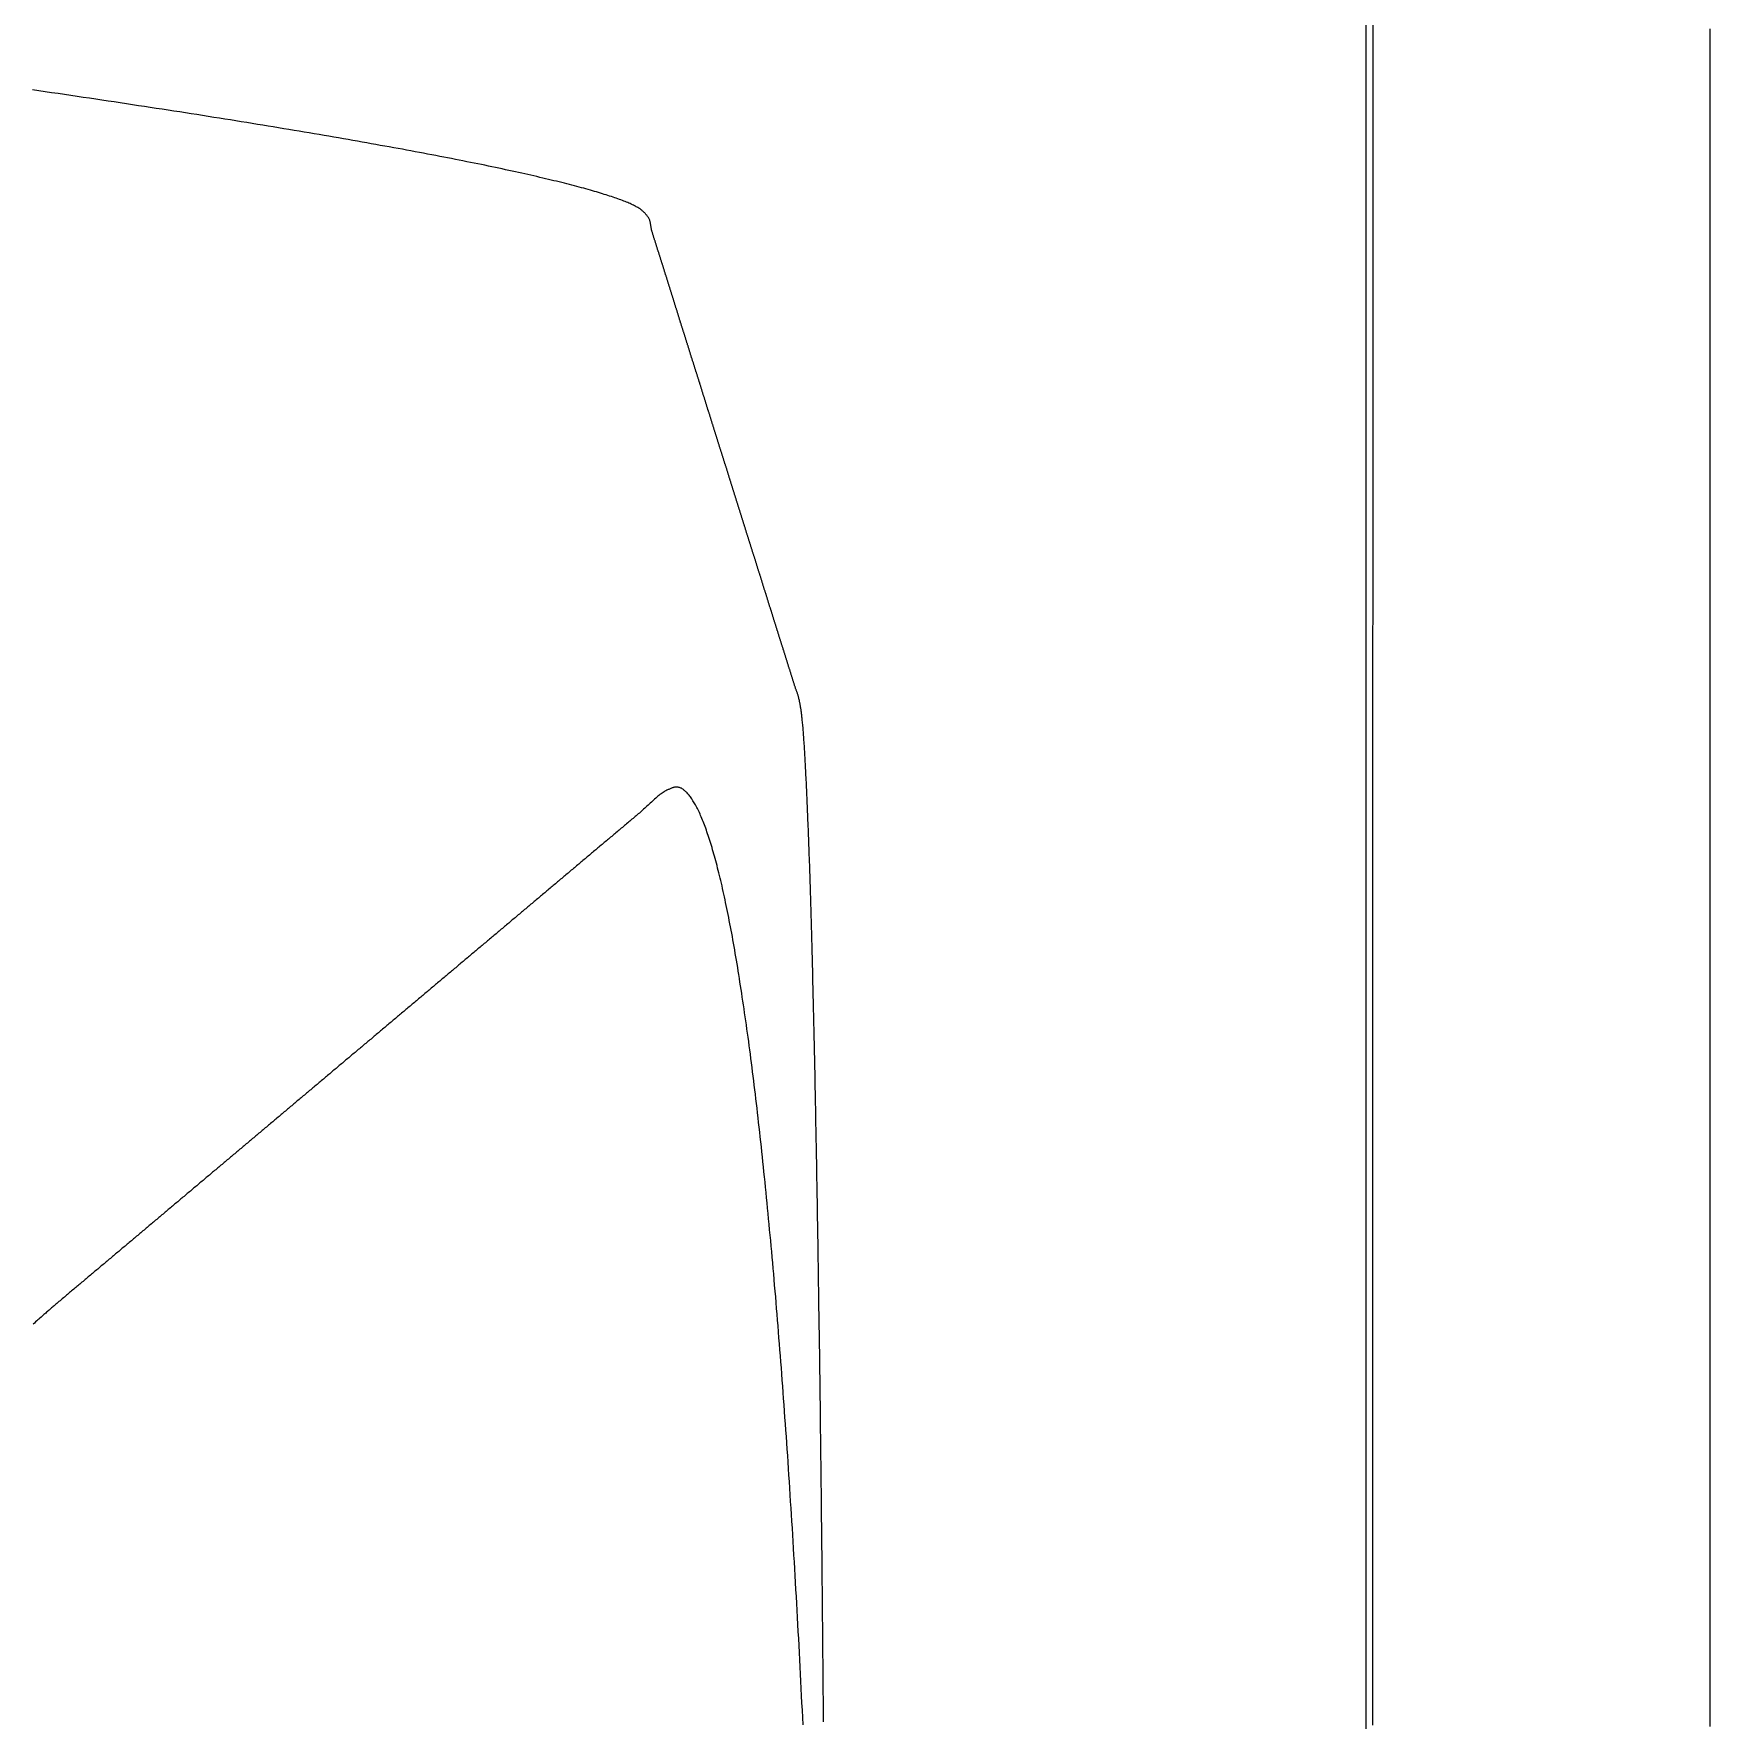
# Model space of a CAD drawing. Header units: millimetres. Extents: x -253 to 256, y -315 to 312.
# Drawn here: x 82.81 to 107.65, y -156.65 to -131.65 of the extents above; entities that cross this region are included whole.
import ezdxf

# ---------------------------------------------------------------- set-up
doc = ezdxf.new("R2010")
doc.units = ezdxf.units.MM
doc.layers.add('SKETCH', color=5, linetype='Continuous')

msp = doc.modelspace()

# ---------------------------------------------------------------- linework, layer by layer
at = {"layer": 'SKETCH', "flags": 128}
for points in [[(102.546, -131.398), (102.546, -131.655), (102.546, -131.912), (102.546, -132.168), (102.546, -132.425), (102.546, -132.682), (102.546, -132.939), (102.546, -133.195), (102.546, -133.452), (102.546, -133.709), (102.546, -133.966), (102.546, -134.222), (102.546, -134.479), (102.546, -134.736), (102.546, -134.993), (102.546, -135.249), (102.546, -135.506), (102.546, -135.763), (102.546, -136.02), (102.546, -136.276), (102.546, -136.533), (102.546, -136.79), (102.546, -137.047), (102.546, -137.303), (102.546, -137.56), (102.546, -137.817), (102.546, -138.074), (102.546, -138.33), (102.546, -138.587), (102.546, -138.844), (102.546, -139.101), (102.546, -139.357), (102.546, -139.614), (102.546, -139.871), (102.546, -140.128), (102.546, -140.384), (102.546, -140.641), (102.546, -140.898), (102.546, -141.155), (102.546, -141.411), (102.546, -141.668), (102.546, -141.925), (102.546, -142.181), (102.546, -142.438), (102.546, -142.695), (102.546, -142.952), (102.546, -143.208), (102.546, -143.465), (102.546, -143.722), (102.546, -143.979), (102.546, -144.235), (102.546, -144.492), (102.546, -144.749), (102.546, -145.006), (102.546, -145.262), (102.546, -145.519), (102.546, -145.776), (102.546, -146.033), (102.546, -146.29), (102.546, -146.546), (102.546, -146.803), (102.546, -147.06), (102.546, -147.317), (102.546, -147.573), (102.546, -147.83), (102.546, -148.087), (102.546, -148.344), (102.546, -148.601), (102.546, -148.857), (102.546, -149.114), (102.546, -149.371), (102.546, -149.628), (102.546, -149.885), (102.546, -150.141), (102.546, -150.398), (102.546, -150.655), (102.546, -150.912), (102.546, -151.168), (102.546, -151.425), (102.546, -151.682), (102.546, -151.939), (102.546, -152.196), (102.546, -152.452), (102.546, -152.709), (102.546, -152.966), (102.546, -153.222), (102.546, -153.479), (102.546, -153.736), (102.546, -153.993), (102.546, -154.249), (102.546, -154.506), (102.546, -154.763), (102.546, -155.02), (102.546, -155.276), (102.546, -155.533), (102.546, -155.79), (102.546, -156.047), (102.546, -156.303), (102.546, -156.56), (102.546, -156.817)], [(102.65, -131.441), (102.65, -131.694), (102.65, -131.947), (102.65, -132.199), (102.65, -132.452), (102.65, -132.705), (102.65, -132.958), (102.649, -133.211), (102.649, -133.463), (102.649, -133.716), (102.649, -133.969), (102.649, -134.222), (102.649, -134.475), (102.649, -134.727), (102.649, -134.98), (102.649, -135.233), (102.649, -135.486), (102.649, -135.739), (102.649, -135.991), (102.649, -136.244), (102.649, -136.497), (102.649, -136.75), (102.649, -137.003), (102.649, -137.255), (102.649, -137.508), (102.649, -137.761), (102.649, -138.014), (102.649, -138.267), (102.649, -138.519), (102.649, -138.772), (102.649, -139.025), (102.649, -139.278), (102.649, -139.53), (102.649, -139.783), (102.649, -140.036), (102.649, -140.289), (102.648, -140.542), (102.648, -140.794), (102.648, -141.047), (102.648, -141.3), (102.648, -141.553), (102.648, -141.806), (102.648, -142.058), (102.648, -142.311), (102.648, -142.564), (102.648, -142.817), (102.648, -143.069), (102.648, -143.322), (102.648, -143.575), (102.648, -143.828), (102.648, -144.081), (102.648, -144.333), (102.648, -144.586), (102.648, -144.839), (102.648, -145.092), (102.648, -145.345), (102.648, -145.597), (102.648, -145.85), (102.648, -146.103), (102.648, -146.356), (102.648, -146.608), (102.648, -146.861), (102.648, -147.114), (102.648, -147.367), (102.647, -147.62), (102.647, -147.872), (102.647, -148.125), (102.647, -148.378), (102.647, -148.631), (102.647, -148.884), (102.647, -149.136), (102.647, -149.389), (102.647, -149.642), (102.647, -149.895), (102.647, -150.147), (102.647, -150.4), (102.647, -150.653), (102.647, -150.906), (102.647, -151.159), (102.647, -151.411), (102.647, -151.664), (102.647, -151.917), (102.647, -152.17), (102.647, -152.422), (102.647, -152.675), (102.647, -152.928), (102.647, -153.181), (102.647, -153.434), (102.647, -153.686), (102.647, -153.939), (102.647, -154.192), (102.647, -154.445), (102.647, -154.697), (102.646, -154.95), (102.646, -155.203), (102.646, -155.456), (102.646, -155.709), (102.646, -155.961), (102.646, -156.214), (102.646, -156.467), (102.646, -156.72)], [(107.651, -156.736), (107.651, -156.517), (107.651, -156.299), (107.651, -156.08), (107.651, -155.861), (107.651, -155.642), (107.651, -155.423), (107.651, -155.205), (107.651, -154.986), (107.651, -154.767), (107.651, -154.548), (107.651, -154.33), (107.651, -154.111), (107.651, -153.892), (107.651, -153.673), (107.651, -153.454), (107.651, -153.236), (107.651, -153.017), (107.651, -152.798), (107.651, -152.579), (107.651, -152.361), (107.651, -152.142), (107.651, -151.923), (107.651, -151.704), (107.651, -151.486), (107.651, -151.267), (107.651, -151.048), (107.651, -150.83), (107.651, -150.611), (107.651, -150.392), (107.651, -150.173), (107.651, -149.955), (107.651, -149.736), (107.651, -149.517), (107.651, -149.298), (107.651, -149.08), (107.651, -148.861), (107.651, -148.642), (107.651, -148.423), (107.651, -148.205), (107.651, -147.986), (107.651, -147.767), (107.651, -147.548), (107.651, -147.33), (107.651, -147.111), (107.651, -146.892), (107.651, -146.673), (107.651, -146.454), (107.651, -146.236), (107.651, -146.017), (107.651, -145.798), (107.651, -145.579), (107.651, -145.36), (107.651, -145.142), (107.651, -144.923), (107.651, -144.704), (107.651, -144.485), (107.651, -144.267), (107.651, -144.048), (107.651, -143.829), (107.651, -143.61), (107.651, -143.391), (107.651, -143.173), (107.651, -142.954), (107.651, -142.735), (107.651, -142.516), (107.651, -142.298), (107.651, -142.079), (107.651, -141.86), (107.651, -141.641), (107.651, -141.423), (107.651, -141.204), (107.651, -140.985), (107.651, -140.766), (107.651, -140.548), (107.651, -140.329), (107.651, -140.11), (107.651, -139.891), (107.651, -139.673), (107.651, -139.454), (107.651, -139.235), (107.651, -139.017), (107.651, -138.798), (107.651, -138.579), (107.651, -138.36), (107.651, -138.142), (107.651, -137.923), (107.651, -137.704), (107.651, -137.485), (107.651, -137.267), (107.651, -137.048), (107.651, -136.829), (107.651, -136.61), (107.651, -136.392), (107.651, -136.173), (107.651, -135.954), (107.651, -135.735), (107.651, -135.517), (107.651, -135.298), (107.651, -135.079), (107.651, -134.861), (107.651, -134.642), (107.651, -134.423), (107.651, -134.204), (107.651, -133.986), (107.651, -133.767), (107.651, -133.548), (107.651, -133.329), (107.651, -133.111), (107.651, -132.892), (107.651, -132.673), (107.651, -132.454), (107.651, -132.236), (107.651, -132.017), (107.651, -131.798), (107.651, -131.579)], [(94.513, -156.668), (94.512, -156.557), (94.511, -156.446), (94.51, -156.335), (94.509, -156.224), (94.508, -156.114), (94.507, -156.004), (94.506, -155.894), (94.505, -155.785), (94.504, -155.676), (94.503, -155.567), (94.502, -155.458), (94.501, -155.35), (94.5, -155.242), (94.499, -155.134), (94.498, -155.027), (94.497, -154.92), (94.496, -154.813), (94.495, -154.707), (94.494, -154.601), (94.493, -154.496), (94.492, -154.39), (94.491, -154.285), (94.49, -154.18), (94.489, -154.076), (94.488, -153.972), (94.486, -153.868), (94.485, -153.764), (94.484, -153.661), (94.483, -153.558), (94.482, -153.456), (94.481, -153.353), (94.48, -153.251), (94.479, -153.15), (94.478, -153.048), (94.476, -152.947), (94.475, -152.847), (94.474, -152.746), (94.473, -152.647), (94.472, -152.547), (94.471, -152.448), (94.469, -152.349), (94.468, -152.251), (94.467, -152.153), (94.466, -152.055), (94.465, -151.958), (94.463, -151.861), (94.462, -151.764), (94.461, -151.668), (94.46, -151.572), (94.458, -151.476), (94.457, -151.381), (94.456, -151.286), (94.455, -151.192), (94.453, -151.098), (94.452, -151.004), (94.451, -150.91), (94.449, -150.817), (94.448, -150.724), (94.447, -150.632), (94.445, -150.54), (94.444, -150.449), (94.443, -150.358), (94.441, -150.267), (94.44, -150.177), (94.439, -150.087), (94.437, -149.997), (94.436, -149.908), (94.435, -149.819), (94.433, -149.731), (94.432, -149.643), (94.431, -149.556), (94.429, -149.469), (94.428, -149.382), (94.426, -149.295), (94.425, -149.209), (94.424, -149.124), (94.422, -149.039), (94.421, -148.954), (94.419, -148.869), (94.418, -148.785), (94.416, -148.702), (94.415, -148.619), (94.414, -148.536), (94.412, -148.454), (94.411, -148.372), (94.409, -148.29), (94.408, -148.209), (94.406, -148.129), (94.405, -148.049), (94.403, -147.969), (94.402, -147.89), (94.4, -147.811), (94.399, -147.733), (94.397, -147.655), (94.396, -147.577), (94.395, -147.5), (94.393, -147.424), (94.392, -147.348), (94.39, -147.272), (94.389, -147.197), (94.387, -147.122), (94.386, -147.047), (94.384, -146.973), (94.383, -146.9), (94.381, -146.827), (94.38, -146.754), (94.378, -146.682), (94.377, -146.61), (94.375, -146.539), (94.374, -146.468), (94.372, -146.398), (94.37, -146.328), (94.369, -146.258), (94.367, -146.189), (94.366, -146.121), (94.364, -146.053), (94.363, -145.985), (94.361, -145.918), (94.36, -145.852), (94.358, -145.786), (94.356, -145.72), (94.355, -145.655), (94.353, -145.59), (94.352, -145.526), (94.35, -145.462), (94.348, -145.398), (94.347, -145.335), (94.345, -145.273), (94.344, -145.211), (94.342, -145.149), (94.34, -145.088), (94.339, -145.028), (94.337, -144.968), (94.335, -144.908), (94.334, -144.849), (94.332, -144.791), (94.33, -144.733), (94.329, -144.675), (94.327, -144.618), (94.325, -144.562), (94.324, -144.506), (94.322, -144.45), (94.32, -144.395), (94.319, -144.34), (94.317, -144.286), (94.315, -144.232), (94.313, -144.179), (94.312, -144.127), (94.31, -144.074), (94.308, -144.023), (94.307, -143.971), (94.305, -143.921), (94.303, -143.87), (94.301, -143.821), (94.3, -143.771), (94.298, -143.723), (94.296, -143.675), (94.294, -143.627), (94.293, -143.58), (94.291, -143.533), (94.289, -143.487), (94.287, -143.442), (94.286, -143.397), (94.284, -143.352), (94.282, -143.308), (94.28, -143.265), (94.279, -143.222), (94.277, -143.179), (94.275, -143.137), (94.273, -143.096), (94.272, -143.055), (94.27, -143.015), (94.268, -142.975), (94.266, -142.935), (94.265, -142.897), (94.263, -142.858), (94.261, -142.82), (94.259, -142.783), (94.258, -142.746), (94.256, -142.71), (94.254, -142.675), (94.252, -142.639), (94.251, -142.605), (94.249, -142.571), (94.247, -142.537), (94.245, -142.504), (94.244, -142.472), (94.242, -142.44), (94.24, -142.408), (94.238, -142.377), (94.236, -142.347), (94.235, -142.317), (94.233, -142.287), (94.231, -142.259), (94.229, -142.23), (94.228, -142.202), (94.226, -142.175), (94.224, -142.148), (94.222, -142.122), (94.22, -142.096), (94.218, -142.071), (94.217, -142.047), (94.215, -142.023), (94.213, -141.999), (94.211, -141.976), (94.209, -141.954), (94.208, -141.932), (94.206, -141.91), (94.204, -141.889), (94.202, -141.869), (94.2, -141.849), (94.198, -141.83), (94.197, -141.812), (94.195, -141.794), (94.193, -141.777), (94.191, -141.761), (94.189, -141.746), (94.188, -141.731), (94.186, -141.717), (94.184, -141.704), (94.182, -141.691), (94.181, -141.679), (94.179, -141.667), (94.177, -141.655), (94.175, -141.644), (94.173, -141.633), (94.171, -141.623), (94.17, -141.612), (94.168, -141.602), (94.166, -141.592), (94.164, -141.582), (94.162, -141.572), (94.16, -141.562), (94.158, -141.552), (94.156, -141.542), (94.154, -141.532), (94.151, -141.519), (94.148, -141.507), (94.146, -141.495), (94.143, -141.484), (94.14, -141.473), (94.137, -141.462), (94.134, -141.452), (94.131, -141.442), (94.128, -141.433), (94.125, -141.423), (94.122, -141.414), (94.118, -141.405), (94.115, -141.397), (94.112, -141.388), (94.109, -141.379), (94.106, -141.371), (94.103, -141.362), (94.099, -141.354), (94.096, -141.345), (94.093, -141.336), (94.09, -141.327), (94.087, -141.318), (94.084, -141.309), (94.081, -141.299), (94.078, -141.29), (94.075, -141.28), (94.072, -141.27), (94.069, -141.26), (94.065, -141.251), (94.062, -141.241), (94.059, -141.231), (94.056, -141.222), (94.053, -141.212), (94.05, -141.202), (94.047, -141.192), (94.044, -141.183), (94.041, -141.173), (94.038, -141.163), (94.035, -141.153), (94.032, -141.144), (94.029, -141.134), (94.026, -141.124), (94.023, -141.114), (94.02, -141.105), (94.017, -141.095), (94.014, -141.085), (94.011, -141.075), (94.008, -141.066), (94.005, -141.056), (94.002, -141.046), (93.998, -141.036), (93.995, -141.027), (93.992, -141.017), (93.989, -141.007), (93.986, -140.997), (93.983, -140.988), (93.98, -140.978), (93.977, -140.968), (93.974, -140.958), (93.971, -140.949), (93.968, -140.939), (93.965, -140.929), (93.962, -140.92), (93.959, -140.91), (93.956, -140.9), (93.953, -140.89), (93.95, -140.881), (93.947, -140.871), (93.944, -140.861), (93.941, -140.851), (93.938, -140.842), (93.935, -140.832), (93.931, -140.822), (93.928, -140.813), (93.925, -140.803), (93.922, -140.793), (93.919, -140.784), (93.916, -140.774), (93.913, -140.764), (93.91, -140.754), (93.907, -140.745), (93.904, -140.735), (93.901, -140.725), (93.897, -140.716), (93.894, -140.706), (93.891, -140.696), (93.888, -140.687), (93.885, -140.677), (93.882, -140.667), (93.879, -140.658), (93.876, -140.648), (93.873, -140.638), (93.87, -140.629), (93.867, -140.619), (93.864, -140.609), (93.86, -140.6), (93.857, -140.59), (93.854, -140.58), (93.851, -140.57), (93.848, -140.561), (93.845, -140.551), (93.842, -140.541), (93.839, -140.532), (93.836, -140.522), (93.833, -140.512), (93.83, -140.502), (93.827, -140.493), (93.824, -140.483), (93.821, -140.473), (93.818, -140.463), (93.815, -140.454), (93.812, -140.444), (93.809, -140.434), (93.806, -140.425), (93.803, -140.415), (93.8, -140.405), (93.797, -140.395), (93.794, -140.386), (93.791, -140.376), (93.787, -140.366), (93.784, -140.356), (93.781, -140.347), (93.778, -140.337), (93.775, -140.327), (93.772, -140.318), (93.769, -140.308), (93.766, -140.298), (93.763, -140.288), (93.76, -140.279), (93.757, -140.269), (93.754, -140.259), (93.751, -140.249), (93.748, -140.24), (93.745, -140.23), (93.742, -140.22), (93.739, -140.211), (93.736, -140.201), (93.733, -140.191), (93.73, -140.181), (93.727, -140.172), (93.724, -140.162), (93.721, -140.152), (93.718, -140.143), (93.714, -140.133), (93.711, -140.123), (93.708, -140.114), (93.705, -140.104), (93.702, -140.094), (93.699, -140.084), (93.696, -140.075), (93.693, -140.065), (93.69, -140.055), (93.687, -140.046), (93.684, -140.036), (93.681, -140.026), (93.678, -140.017), (93.675, -140.007), (93.672, -139.997), (93.669, -139.988), (93.666, -139.978), (93.663, -139.968), (93.66, -139.959), (93.657, -139.949), (93.654, -139.939), (93.651, -139.93), (93.648, -139.92), (93.645, -139.91), (93.642, -139.901), (93.639, -139.891), (93.635, -139.881), (93.632, -139.872), (93.629, -139.862), (93.626, -139.852), (93.623, -139.843), (93.62, -139.833), (93.617, -139.823), (93.614, -139.813), (93.611, -139.804), (93.608, -139.794), (93.605, -139.784), (93.602, -139.775), (93.599, -139.765), (93.596, -139.755), (93.593, -139.745), (93.59, -139.736), (93.587, -139.726), (93.584, -139.716), (93.581, -139.707), (93.578, -139.697), (93.575, -139.687), (93.572, -139.677), (93.569, -139.668), (93.566, -139.658), (93.563, -139.648), (93.56, -139.639), (93.557, -139.629), (93.554, -139.619), (93.55, -139.609), (93.547, -139.6), (93.544, -139.59), (93.541, -139.58), (93.538, -139.571), (93.535, -139.561), (93.532, -139.551), (93.529, -139.541), (93.526, -139.532), (93.523, -139.522), (93.52, -139.512), (93.517, -139.503), (93.514, -139.493), (93.511, -139.483), (93.508, -139.474), (93.505, -139.464), (93.502, -139.454), (93.499, -139.445), (93.496, -139.435), (93.493, -139.425), (93.49, -139.415), (93.487, -139.406), (93.484, -139.396), (93.48, -139.386), (93.477, -139.377), (93.474, -139.367), (93.471, -139.358), (93.468, -139.348), (93.465, -139.338), (93.462, -139.329), (93.459, -139.319), (93.456, -139.309), (93.453, -139.3), (93.45, -139.29), (93.447, -139.28), (93.443, -139.271), (93.44, -139.261), (93.437, -139.251), (93.434, -139.242), (93.431, -139.232), (93.428, -139.222), (93.425, -139.213), (93.422, -139.203), (93.419, -139.193), (93.416, -139.184), (93.413, -139.174), (93.41, -139.164), (93.407, -139.155), (93.404, -139.145), (93.401, -139.135), (93.398, -139.126), (93.395, -139.116), (93.392, -139.106), (93.389, -139.096), (93.386, -139.087), (93.382, -139.077), (93.379, -139.067), (93.376, -139.058), (93.373, -139.048), (93.37, -139.038), (93.367, -139.029), (93.364, -139.019), (93.361, -139.009), (93.358, -138.999), (93.355, -138.99), (93.352, -138.98), (93.349, -138.97), (93.346, -138.961), (93.343, -138.951), (93.34, -138.941), (93.337, -138.932), (93.334, -138.922), (93.331, -138.912), (93.328, -138.903), (93.325, -138.893), (93.322, -138.883), (93.319, -138.873), (93.316, -138.864), (93.313, -138.854), (93.31, -138.844), (93.307, -138.835), (93.304, -138.825), (93.301, -138.815), (93.298, -138.806), (93.295, -138.796), (93.292, -138.786), (93.289, -138.777), (93.286, -138.767), (93.283, -138.757), (93.279, -138.747), (93.276, -138.738), (93.273, -138.728), (93.27, -138.719), (93.267, -138.709), (93.264, -138.699), (93.261, -138.69), (93.258, -138.68), (93.255, -138.67), (93.252, -138.661), (93.249, -138.651), (93.246, -138.641), (93.243, -138.632), (93.24, -138.622), (93.237, -138.612), (93.234, -138.603), (93.231, -138.593), (93.228, -138.584), (93.225, -138.574), (93.222, -138.564), (93.219, -138.555), (93.216, -138.545), (93.213, -138.535), (93.21, -138.526), (93.207, -138.516), (93.204, -138.506), (93.201, -138.497), (93.198, -138.487), (93.195, -138.477), (93.192, -138.468), (93.189, -138.458), (93.186, -138.448), (93.183, -138.439), (93.18, -138.429), (93.176, -138.419), (93.173, -138.41), (93.17, -138.4), (93.167, -138.39), (93.164, -138.381), (93.161, -138.371), (93.158, -138.361), (93.155, -138.352), (93.152, -138.342), (93.149, -138.332), (93.146, -138.322), (93.143, -138.313), (93.14, -138.303), (93.137, -138.293), (93.134, -138.284), (93.131, -138.274), (93.128, -138.264), (93.125, -138.255), (93.122, -138.245), (93.119, -138.235), (93.116, -138.226), (93.113, -138.216), (93.11, -138.206), (93.107, -138.197), (93.104, -138.187), (93.101, -138.177), (93.098, -138.168), (93.095, -138.158), (93.092, -138.148), (93.089, -138.139), (93.086, -138.129), (93.083, -138.119), (93.08, -138.11), (93.077, -138.1), (93.074, -138.09), (93.071, -138.081), (93.068, -138.071), (93.065, -138.061), (93.061, -138.052), (93.058, -138.042), (93.055, -138.032), (93.052, -138.023), (93.049, -138.013), (93.046, -138.003), (93.043, -137.994), (93.04, -137.984), (93.037, -137.974), (93.034, -137.965), (93.031, -137.955), (93.028, -137.946), (93.025, -137.936), (93.022, -137.926), (93.019, -137.917), (93.015, -137.907), (93.012, -137.897), (93.009, -137.888), (93.006, -137.878), (93.003, -137.869), (93, -137.859), (92.997, -137.849), (92.994, -137.84), (92.991, -137.83), (92.988, -137.82), (92.985, -137.811), (92.982, -137.801), (92.979, -137.791), (92.976, -137.782), (92.973, -137.772), (92.97, -137.763), (92.967, -137.753), (92.964, -137.743), (92.961, -137.734), (92.958, -137.724), (92.955, -137.714), (92.951, -137.704), (92.948, -137.695), (92.945, -137.685), (92.942, -137.675), (92.939, -137.666), (92.936, -137.656), (92.933, -137.646), (92.93, -137.637), (92.927, -137.627), (92.924, -137.617), (92.921, -137.608), (92.918, -137.598), (92.915, -137.588), (92.912, -137.579), (92.909, -137.569), (92.906, -137.56), (92.903, -137.55), (92.9, -137.54), (92.897, -137.531), (92.894, -137.521), (92.891, -137.511), (92.888, -137.502), (92.885, -137.492), (92.882, -137.483), (92.879, -137.473), (92.876, -137.463), (92.873, -137.454), (92.87, -137.444), (92.867, -137.435), (92.864, -137.425), (92.861, -137.415), (92.858, -137.406), (92.855, -137.396), (92.852, -137.387), (92.849, -137.377), (92.846, -137.367), (92.843, -137.358), (92.84, -137.348), (92.837, -137.338), (92.834, -137.329), (92.831, -137.319), (92.828, -137.309), (92.825, -137.3), (92.822, -137.29), (92.819, -137.28), (92.816, -137.271), (92.813, -137.261), (92.81, -137.251), (92.806, -137.242), (92.803, -137.232), (92.8, -137.223), (92.797, -137.213), (92.794, -137.203), (92.791, -137.194), (92.788, -137.184), (92.785, -137.174), (92.782, -137.165), (92.779, -137.155), (92.776, -137.145), (92.773, -137.136), (92.77, -137.126), (92.767, -137.116), (92.764, -137.107), (92.761, -137.097), (92.758, -137.087), (92.755, -137.078), (92.752, -137.068), (92.749, -137.058), (92.746, -137.049), (92.743, -137.039), (92.74, -137.029), (92.737, -137.02), (92.734, -137.01), (92.731, -137), (92.728, -136.991), (92.725, -136.981), (92.722, -136.971), (92.719, -136.962), (92.716, -136.952), (92.713, -136.942), (92.71, -136.933), (92.707, -136.923), (92.704, -136.914), (92.701, -136.904), (92.698, -136.894), (92.695, -136.885), (92.692, -136.875), (92.689, -136.865), (92.686, -136.856), (92.683, -136.846), (92.68, -136.837), (92.677, -136.827), (92.674, -136.817), (92.671, -136.808), (92.668, -136.798), (92.665, -136.789), (92.662, -136.779), (92.659, -136.769), (92.656, -136.76), (92.653, -136.75), (92.65, -136.741), (92.647, -136.731), (92.644, -136.721), (92.641, -136.712), (92.638, -136.702), (92.634, -136.693), (92.631, -136.683), (92.628, -136.673), (92.625, -136.664), (92.622, -136.654), (92.619, -136.645), (92.616, -136.635), (92.613, -136.625), (92.61, -136.616), (92.607, -136.606), (92.604, -136.596), (92.601, -136.587), (92.598, -136.577), (92.595, -136.567), (92.592, -136.558), (92.589, -136.548), (92.586, -136.539), (92.583, -136.529), (92.58, -136.519), (92.576, -136.51), (92.573, -136.5), (92.57, -136.49), (92.567, -136.481), (92.564, -136.471), (92.561, -136.461), (92.558, -136.452), (92.555, -136.442), (92.552, -136.432), (92.549, -136.423), (92.546, -136.413), (92.543, -136.404), (92.54, -136.394), (92.537, -136.384), (92.534, -136.375), (92.531, -136.365), (92.528, -136.355), (92.525, -136.346), (92.522, -136.336), (92.519, -136.326), (92.516, -136.317), (92.513, -136.307), (92.51, -136.297), (92.507, -136.288), (92.504, -136.278), (92.501, -136.269), (92.498, -136.259), (92.495, -136.249), (92.492, -136.24), (92.489, -136.23), (92.486, -136.22), (92.483, -136.211), (92.48, -136.201), (92.477, -136.192), (92.474, -136.182), (92.471, -136.172), (92.468, -136.163), (92.465, -136.153), (92.462, -136.144), (92.459, -136.134), (92.456, -136.124), (92.453, -136.115), (92.45, -136.105), (92.447, -136.096), (92.443, -136.086), (92.44, -136.076), (92.437, -136.067), (92.434, -136.057), (92.431, -136.048), (92.428, -136.038), (92.425, -136.029), (92.422, -136.019), (92.419, -136.009), (92.416, -136), (92.413, -135.99), (92.41, -135.981), (92.407, -135.971), (92.404, -135.961), (92.401, -135.952), (92.398, -135.942), (92.395, -135.933), (92.392, -135.923), (92.389, -135.913), (92.386, -135.904), (92.383, -135.894), (92.38, -135.884), (92.377, -135.875), (92.374, -135.865), (92.371, -135.856), (92.368, -135.846), (92.365, -135.836), (92.362, -135.827), (92.359, -135.817), (92.356, -135.807), (92.353, -135.798), (92.35, -135.788), (92.347, -135.778), (92.344, -135.769), (92.341, -135.759), (92.338, -135.75), (92.335, -135.74), (92.332, -135.73), (92.329, -135.721), (92.326, -135.711), (92.323, -135.701), (92.32, -135.692), (92.317, -135.682), (92.314, -135.673), (92.311, -135.663), (92.308, -135.653), (92.305, -135.644), (92.302, -135.634), (92.299, -135.624), (92.296, -135.615), (92.293, -135.605), (92.29, -135.596), (92.287, -135.586), (92.284, -135.576), (92.281, -135.567), (92.278, -135.557), (92.275, -135.547), (92.272, -135.538), (92.269, -135.528), (92.266, -135.519), (92.263, -135.509), (92.26, -135.499), (92.257, -135.49), (92.254, -135.48), (92.251, -135.471), (92.248, -135.461), (92.245, -135.452), (92.242, -135.442), (92.239, -135.432), (92.236, -135.423), (92.233, -135.413), (92.23, -135.404), (92.227, -135.394), (92.224, -135.385), (92.221, -135.375), (92.218, -135.365), (92.215, -135.356), (92.212, -135.346), (92.209, -135.337), (92.206, -135.327), (92.203, -135.318), (92.2, -135.308), (92.197, -135.298), (92.194, -135.289), (92.191, -135.279), (92.188, -135.27), (92.185, -135.26), (92.182, -135.25), (92.179, -135.241), (92.176, -135.231), (92.173, -135.222), (92.17, -135.212), (92.167, -135.202), (92.164, -135.193), (92.161, -135.183), (92.158, -135.174), (92.155, -135.164), (92.152, -135.154), (92.149, -135.145), (92.146, -135.135), (92.143, -135.126), (92.14, -135.116), (92.137, -135.106), (92.134, -135.097), (92.131, -135.087), (92.128, -135.077), (92.125, -135.068), (92.122, -135.058), (92.118, -135.049), (92.115, -135.039), (92.112, -135.029), (92.109, -135.02), (92.106, -135.01), (92.103, -135.001), (92.1, -134.991), (92.097, -134.981), (92.094, -134.972), (92.091, -134.962), (92.088, -134.952), (92.085, -134.943), (92.082, -134.933), (92.079, -134.924), (92.076, -134.914), (92.073, -134.904), (92.07, -134.895), (92.067, -134.885), (92.064, -134.876), (92.061, -134.866), (92.058, -134.856), (92.054, -134.847), (92.051, -134.837), (92.048, -134.828), (92.045, -134.818), (92.042, -134.808), (92.039, -134.799), (92.036, -134.789), (92.033, -134.78), (92.03, -134.77), (92.027, -134.761), (92.024, -134.751), (92.021, -134.741), (92.018, -134.732), (92.015, -134.722), (92.012, -134.713), (92.009, -134.703), (92.006, -134.694), (92.003, -134.684), (92, -134.675), (91.997, -134.665), (91.994, -134.655), (91.991, -134.646), (91.988, -134.636), (91.985, -134.627), (91.982, -134.617), (91.979, -134.608), (91.976, -134.598), (91.973, -134.589), (91.97, -134.579), (91.967, -134.569), (91.965, -134.56), (91.963, -134.55), (91.961, -134.54), (91.959, -134.531), (91.957, -134.521), (91.956, -134.511), (91.955, -134.501), (91.953, -134.491), (91.952, -134.482), (91.95, -134.472), (91.948, -134.462), (91.946, -134.452), (91.944, -134.443), (91.942, -134.433), (91.939, -134.423), (91.936, -134.414), (91.932, -134.404), (91.928, -134.395), (91.923, -134.385), (91.918, -134.376), (91.912, -134.367), (91.905, -134.358), (91.898, -134.349), (91.892, -134.341), (91.886, -134.334), (91.88, -134.328), (91.874, -134.321), (91.868, -134.314), (91.862, -134.307), (91.855, -134.301), (91.849, -134.294), (91.842, -134.287), (91.835, -134.281), (91.827, -134.274), (91.82, -134.268), (91.811, -134.261), (91.803, -134.254), (91.793, -134.248), (91.784, -134.241), (91.773, -134.234), (91.762, -134.228), (91.75, -134.221), (91.738, -134.214), (91.725, -134.207), (91.711, -134.199), (91.696, -134.192), (91.68, -134.185), (91.664, -134.177), (91.646, -134.169), (91.629, -134.162), (91.61, -134.154), (91.591, -134.146), (91.572, -134.138), (91.552, -134.13), (91.531, -134.122), (91.509, -134.114), (91.487, -134.106), (91.465, -134.098), (91.442, -134.09), (91.418, -134.081), (91.394, -134.073), (91.369, -134.065), (91.343, -134.056), (91.317, -134.048), (91.291, -134.039), (91.263, -134.031), (91.236, -134.022), (91.207, -134.013), (91.178, -134.005), (91.149, -133.996), (91.119, -133.987), (91.088, -133.978), (91.057, -133.969), (91.025, -133.96), (90.992, -133.951), (90.959, -133.942), (90.926, -133.933), (90.891, -133.924), (90.856, -133.914), (90.821, -133.905), (90.785, -133.896), (90.749, -133.886), (90.711, -133.877), (90.674, -133.867), (90.635, -133.858), (90.597, -133.848), (90.557, -133.838), (90.517, -133.829), (90.477, -133.819), (90.436, -133.809), (90.394, -133.799), (90.352, -133.789), (90.309, -133.779), (90.266, -133.769), (90.222, -133.759), (90.177, -133.749), (90.132, -133.739), (90.087, -133.728), (90.041, -133.718), (89.994, -133.708), (89.946, -133.697), (89.899, -133.687), (89.85, -133.676), (89.801, -133.666), (89.751, -133.655), (89.701, -133.645), (89.651, -133.634), (89.599, -133.623), (89.548, -133.612), (89.495, -133.601), (89.442, -133.591), (89.389, -133.58), (89.335, -133.569), (89.28, -133.558), (89.225, -133.547), (89.17, -133.536), (89.114, -133.524), (89.057, -133.513), (89, -133.502), (88.942, -133.491), (88.884, -133.479), (88.825, -133.468), (88.766, -133.457), (88.706, -133.445), (88.646, -133.434), (88.585, -133.422), (88.523, -133.411), (88.461, -133.399), (88.398, -133.388), (88.335, -133.376), (88.272, -133.364), (88.207, -133.352), (88.143, -133.341), (88.077, -133.329), (88.012, -133.317), (87.945, -133.305), (87.879, -133.293), (87.811, -133.281), (87.744, -133.269), (87.675, -133.257), (87.607, -133.245), (87.537, -133.232), (87.468, -133.22), (87.397, -133.208), (87.327, -133.196), (87.255, -133.183), (87.183, -133.171), (87.111, -133.159), (87.038, -133.146), (86.965, -133.134), (86.891, -133.121), (86.816, -133.108), (86.741, -133.096), (86.666, -133.083), (86.59, -133.071), (86.513, -133.058), (86.436, -133.045), (86.359, -133.032), (86.281, -133.019), (86.203, -133.007), (86.124, -132.994), (86.045, -132.981), (85.965, -132.968), (85.885, -132.955), (85.804, -132.942), (85.723, -132.929), (85.641, -132.916), (85.56, -132.903), (85.477, -132.89), (85.394, -132.877), (85.31, -132.863), (85.226, -132.85), (85.142, -132.837), (85.057, -132.824), (84.972, -132.81), (84.886, -132.797), (84.799, -132.784), (84.712, -132.77), (84.625, -132.757), (84.537, -132.744), (84.449, -132.73), (84.361, -132.717), (84.272, -132.703), (84.182, -132.69), (84.092, -132.676), (84.002, -132.662), (83.911, -132.649), (83.82, -132.635), (83.728, -132.621), (83.636, -132.608), (83.544, -132.594), (83.451, -132.58), (83.358, -132.566), (83.264, -132.553), (83.17, -132.539), (83.075, -132.525), (82.98, -132.511), (82.885, -132.497), (82.789, -132.483)], [(94.209, -156.713), (94.204, -156.605), (94.199, -156.497), (94.193, -156.389), (94.188, -156.281), (94.183, -156.174), (94.177, -156.067), (94.172, -155.961), (94.166, -155.854), (94.161, -155.749), (94.155, -155.643), (94.15, -155.538), (94.144, -155.433), (94.138, -155.328), (94.133, -155.224), (94.127, -155.12), (94.121, -155.016), (94.116, -154.913), (94.11, -154.809), (94.104, -154.707), (94.098, -154.604), (94.092, -154.502), (94.086, -154.4), (94.08, -154.299), (94.074, -154.198), (94.068, -154.097), (94.062, -153.996), (94.056, -153.896), (94.05, -153.797), (94.044, -153.697), (94.038, -153.598), (94.032, -153.5), (94.025, -153.402), (94.019, -153.304), (94.013, -153.206), (94.006, -153.109), (94, -153.013), (93.994, -152.916), (93.987, -152.82), (93.981, -152.724), (93.974, -152.629), (93.968, -152.534), (93.961, -152.439), (93.955, -152.345), (93.948, -152.251), (93.941, -152.157), (93.935, -152.064), (93.928, -151.971), (93.921, -151.879), (93.914, -151.787), (93.907, -151.695), (93.901, -151.604), (93.894, -151.513), (93.887, -151.422), (93.88, -151.332), (93.873, -151.243), (93.866, -151.154), (93.859, -151.065), (93.852, -150.977), (93.845, -150.889), (93.838, -150.801), (93.831, -150.714), (93.824, -150.627), (93.817, -150.541), (93.81, -150.455), (93.803, -150.369), (93.795, -150.284), (93.788, -150.199), (93.781, -150.115), (93.774, -150.031), (93.766, -149.948), (93.759, -149.864), (93.752, -149.782), (93.744, -149.699), (93.737, -149.618), (93.729, -149.536), (93.722, -149.455), (93.714, -149.375), (93.707, -149.295), (93.699, -149.215), (93.692, -149.136), (93.684, -149.057), (93.677, -148.979), (93.669, -148.901), (93.661, -148.824), (93.654, -148.747), (93.646, -148.67), (93.638, -148.594), (93.63, -148.519), (93.623, -148.443), (93.615, -148.368), (93.607, -148.294), (93.599, -148.22), (93.591, -148.147), (93.583, -148.074), (93.575, -148.001), (93.567, -147.929), (93.559, -147.857), (93.551, -147.786), (93.543, -147.715), (93.535, -147.645), (93.527, -147.575), (93.519, -147.506), (93.511, -147.437), (93.503, -147.369), (93.494, -147.301), (93.486, -147.234), (93.478, -147.167), (93.47, -147.101), (93.461, -147.035), (93.453, -146.969), (93.445, -146.904), (93.436, -146.839), (93.428, -146.775), (93.42, -146.712), (93.411, -146.649), (93.403, -146.586), (93.394, -146.524), (93.386, -146.462), (93.377, -146.401), (93.369, -146.34), (93.36, -146.28), (93.352, -146.22), (93.343, -146.161), (93.335, -146.102), (93.326, -146.044), (93.318, -145.986), (93.309, -145.929), (93.3, -145.872), (93.292, -145.816), (93.283, -145.76), (93.274, -145.705), (93.266, -145.65), (93.257, -145.595), (93.248, -145.542), (93.24, -145.488), (93.231, -145.435), (93.222, -145.383), (93.213, -145.331), (93.205, -145.28), (93.196, -145.229), (93.187, -145.179), (93.178, -145.129), (93.17, -145.08), (93.161, -145.031), (93.152, -144.982), (93.143, -144.935), (93.134, -144.887), (93.125, -144.841), (93.116, -144.794), (93.107, -144.749), (93.098, -144.704), (93.089, -144.659), (93.08, -144.615), (93.071, -144.571), (93.062, -144.528), (93.053, -144.486), (93.044, -144.444), (93.035, -144.402), (93.026, -144.361), (93.017, -144.32), (93.008, -144.28), (92.998, -144.241), (92.989, -144.202), (92.98, -144.164), (92.971, -144.126), (92.962, -144.088), (92.952, -144.051), (92.943, -144.015), (92.934, -143.979), (92.925, -143.944), (92.915, -143.909), (92.906, -143.875), (92.897, -143.841), (92.887, -143.808), (92.878, -143.776), (92.869, -143.744), (92.86, -143.712), (92.85, -143.681), (92.841, -143.651), (92.832, -143.621), (92.822, -143.591), (92.813, -143.563), (92.804, -143.534), (92.794, -143.507), (92.785, -143.479), (92.776, -143.453), (92.766, -143.426), (92.757, -143.401), (92.748, -143.376), (92.738, -143.351), (92.729, -143.327), (92.719, -143.304), (92.71, -143.281), (92.701, -143.258), (92.691, -143.236), (92.682, -143.215), (92.672, -143.194), (92.663, -143.174), (92.653, -143.154), (92.644, -143.135), (92.635, -143.117), (92.625, -143.099), (92.616, -143.081), (92.606, -143.064), (92.597, -143.048), (92.587, -143.032), (92.578, -143.017), (92.568, -143.002), (92.559, -142.988), (92.549, -142.974), (92.54, -142.961), (92.53, -142.948), (92.521, -142.936), (92.511, -142.925), (92.502, -142.914), (92.492, -142.903), (92.483, -142.893), (92.473, -142.884), (92.464, -142.875), (92.454, -142.867), (92.444, -142.86), (92.435, -142.852), (92.425, -142.846), (92.416, -142.84), (92.406, -142.834), (92.397, -142.83), (92.387, -142.826), (92.378, -142.822), (92.369, -142.82), (92.36, -142.818), (92.35, -142.816), (92.341, -142.816), (92.332, -142.816), (92.323, -142.816), (92.314, -142.817), (92.305, -142.818), (92.295, -142.82), (92.286, -142.823), (92.277, -142.825), (92.267, -142.828), (92.258, -142.832), (92.248, -142.836), (92.238, -142.84), (92.229, -142.844), (92.219, -142.849), (92.209, -142.853), (92.198, -142.858), (92.188, -142.863), (92.177, -142.869), (92.163, -142.876), (92.149, -142.884), (92.134, -142.894), (92.12, -142.904), (92.105, -142.915), (92.089, -142.927), (92.074, -142.939), (92.058, -142.952), (92.042, -142.965), (92.026, -142.979), (92.01, -142.994), (91.994, -143.008), (91.978, -143.023), (91.961, -143.039), (91.945, -143.054), (91.929, -143.069), (91.912, -143.085), (91.896, -143.1), (91.88, -143.115), (91.863, -143.13), (91.847, -143.145), (91.831, -143.159), (91.815, -143.173), (91.799, -143.187), (91.783, -143.2), (91.768, -143.213), (91.752, -143.227), (91.736, -143.24), (91.72, -143.253), (91.705, -143.267), (91.689, -143.28), (91.673, -143.293), (91.657, -143.306), (91.641, -143.32), (91.626, -143.333), (91.61, -143.346), (91.594, -143.36), (91.578, -143.373), (91.562, -143.386), (91.547, -143.4), (91.531, -143.413), (91.515, -143.426), (91.499, -143.439), (91.484, -143.453), (91.468, -143.466), (91.452, -143.479), (91.436, -143.493), (91.42, -143.506), (91.405, -143.519), (91.389, -143.532), (91.373, -143.546), (91.358, -143.559), (91.342, -143.572), (91.326, -143.585), (91.31, -143.599), (91.295, -143.612), (91.279, -143.625), (91.263, -143.638), (91.247, -143.652), (91.232, -143.665), (91.216, -143.678), (91.2, -143.691), (91.185, -143.705), (91.169, -143.718), (91.153, -143.731), (91.137, -143.744), (91.122, -143.757), (91.106, -143.771), (91.09, -143.784), (91.074, -143.797), (91.059, -143.81), (91.043, -143.824), (91.027, -143.837), (91.011, -143.85), (90.996, -143.863), (90.98, -143.877), (90.964, -143.89), (90.948, -143.903), (90.933, -143.917), (90.917, -143.93), (90.901, -143.943), (90.885, -143.956), (90.87, -143.97), (90.854, -143.983), (90.838, -143.996), (90.822, -144.01), (90.806, -144.023), (90.791, -144.036), (90.775, -144.049), (90.759, -144.063), (90.743, -144.076), (90.728, -144.089), (90.712, -144.103), (90.696, -144.116), (90.68, -144.129), (90.665, -144.142), (90.649, -144.156), (90.633, -144.169), (90.617, -144.182), (90.602, -144.195), (90.586, -144.209), (90.57, -144.222), (90.554, -144.235), (90.539, -144.248), (90.523, -144.262), (90.507, -144.275), (90.492, -144.288), (90.476, -144.301), (90.46, -144.314), (90.444, -144.328), (90.429, -144.341), (90.413, -144.354), (90.397, -144.367), (90.382, -144.381), (90.366, -144.394), (90.35, -144.407), (90.335, -144.42), (90.319, -144.433), (90.303, -144.447), (90.287, -144.46), (90.272, -144.473), (90.256, -144.486), (90.24, -144.5), (90.225, -144.513), (90.209, -144.526), (90.193, -144.539), (90.177, -144.552), (90.162, -144.566), (90.146, -144.579), (90.13, -144.592), (90.115, -144.605), (90.099, -144.618), (90.083, -144.632), (90.068, -144.645), (90.052, -144.658), (90.036, -144.671), (90.02, -144.685), (90.005, -144.698), (89.989, -144.711), (89.973, -144.724), (89.958, -144.738), (89.942, -144.751), (89.926, -144.764), (89.91, -144.777), (89.895, -144.79), (89.879, -144.804), (89.863, -144.817), (89.848, -144.83), (89.832, -144.843), (89.816, -144.857), (89.8, -144.87), (89.785, -144.883), (89.769, -144.897), (89.753, -144.91), (89.737, -144.923), (89.722, -144.936), (89.706, -144.95), (89.69, -144.963), (89.674, -144.976), (89.659, -144.989), (89.643, -145.003), (89.627, -145.016), (89.611, -145.029), (89.596, -145.042), (89.58, -145.056), (89.564, -145.069), (89.548, -145.082), (89.533, -145.095), (89.517, -145.109), (89.501, -145.122), (89.486, -145.135), (89.47, -145.148), (89.454, -145.161), (89.438, -145.175), (89.423, -145.188), (89.407, -145.201), (89.391, -145.214), (89.376, -145.228), (89.36, -145.241), (89.344, -145.254), (89.329, -145.267), (89.313, -145.28), (89.297, -145.294), (89.282, -145.307), (89.266, -145.32), (89.25, -145.333), (89.235, -145.346), (89.219, -145.36), (89.203, -145.373), (89.187, -145.386), (89.172, -145.399), (89.156, -145.412), (89.14, -145.426), (89.125, -145.439), (89.109, -145.452), (89.093, -145.465), (89.077, -145.479), (89.062, -145.492), (89.046, -145.505), (89.03, -145.518), (89.015, -145.532), (88.999, -145.545), (88.983, -145.558), (88.967, -145.571), (88.952, -145.585), (88.936, -145.598), (88.92, -145.611), (88.904, -145.624), (88.889, -145.638), (88.873, -145.651), (88.857, -145.664), (88.842, -145.677), (88.826, -145.691), (88.81, -145.704), (88.794, -145.717), (88.779, -145.73), (88.763, -145.743), (88.747, -145.757), (88.732, -145.77), (88.716, -145.783), (88.7, -145.796), (88.685, -145.81), (88.669, -145.823), (88.653, -145.836), (88.638, -145.849), (88.622, -145.862), (88.606, -145.876), (88.59, -145.889), (88.575, -145.902), (88.559, -145.915), (88.543, -145.928), (88.528, -145.941), (88.512, -145.955), (88.496, -145.968), (88.481, -145.981), (88.465, -145.994), (88.449, -146.007), (88.434, -146.021), (88.418, -146.034), (88.402, -146.047), (88.387, -146.06), (88.371, -146.073), (88.355, -146.087), (88.34, -146.1), (88.324, -146.113), (88.308, -146.126), (88.293, -146.139), (88.277, -146.152), (88.261, -146.166), (88.246, -146.179), (88.23, -146.192), (88.214, -146.205), (88.199, -146.218), (88.183, -146.232), (88.168, -146.245), (88.152, -146.258), (88.136, -146.271), (88.121, -146.284), (88.105, -146.298), (88.089, -146.311), (88.073, -146.324), (88.058, -146.337), (88.042, -146.35), (88.026, -146.364), (88.011, -146.377), (87.995, -146.39), (87.979, -146.403), (87.964, -146.416), (87.948, -146.43), (87.932, -146.443), (87.917, -146.456), (87.901, -146.469), (87.885, -146.483), (87.869, -146.496), (87.854, -146.509), (87.838, -146.522), (87.822, -146.535), (87.807, -146.549), (87.791, -146.562), (87.775, -146.575), (87.759, -146.588), (87.744, -146.602), (87.728, -146.615), (87.712, -146.628), (87.697, -146.641), (87.681, -146.654), (87.665, -146.668), (87.65, -146.681), (87.634, -146.694), (87.618, -146.707), (87.603, -146.72), (87.587, -146.734), (87.571, -146.747), (87.556, -146.76), (87.54, -146.773), (87.524, -146.786), (87.509, -146.8), (87.493, -146.813), (87.477, -146.826), (87.462, -146.839), (87.446, -146.852), (87.43, -146.865), (87.415, -146.879), (87.399, -146.892), (87.384, -146.905), (87.368, -146.918), (87.352, -146.931), (87.337, -146.944), (87.321, -146.958), (87.305, -146.971), (87.29, -146.984), (87.274, -146.997), (87.258, -147.01), (87.243, -147.023), (87.227, -147.037), (87.211, -147.05), (87.196, -147.063), (87.18, -147.076), (87.164, -147.09), (87.149, -147.103), (87.133, -147.116), (87.117, -147.129), (87.101, -147.142), (87.086, -147.156), (87.07, -147.169), (87.054, -147.182), (87.039, -147.195), (87.023, -147.209), (87.007, -147.222), (86.992, -147.235), (86.976, -147.248), (86.96, -147.261), (86.945, -147.275), (86.929, -147.288), (86.913, -147.301), (86.898, -147.314), (86.882, -147.327), (86.866, -147.341), (86.851, -147.354), (86.835, -147.367), (86.819, -147.38), (86.804, -147.393), (86.788, -147.406), (86.772, -147.42), (86.757, -147.433), (86.741, -147.446), (86.725, -147.459), (86.71, -147.472), (86.694, -147.485), (86.679, -147.498), (86.663, -147.512), (86.647, -147.525), (86.632, -147.538), (86.616, -147.551), (86.6, -147.564), (86.585, -147.577), (86.569, -147.591), (86.554, -147.604), (86.538, -147.617), (86.522, -147.63), (86.507, -147.643), (86.491, -147.656), (86.475, -147.67), (86.46, -147.683), (86.444, -147.696), (86.429, -147.709), (86.413, -147.722), (86.397, -147.735), (86.382, -147.748), (86.366, -147.762), (86.35, -147.775), (86.335, -147.788), (86.319, -147.801), (86.304, -147.814), (86.288, -147.827), (86.272, -147.84), (86.257, -147.854), (86.241, -147.867), (86.225, -147.88), (86.21, -147.893), (86.194, -147.906), (86.179, -147.919), (86.163, -147.933), (86.147, -147.946), (86.132, -147.959), (86.116, -147.972), (86.1, -147.985), (86.085, -147.999), (86.069, -148.012), (86.053, -148.025), (86.038, -148.038), (86.022, -148.051), (86.006, -148.064), (85.991, -148.078), (85.975, -148.091), (85.959, -148.104), (85.944, -148.117), (85.928, -148.13), (85.912, -148.144), (85.897, -148.157), (85.881, -148.17), (85.865, -148.183), (85.85, -148.196), (85.834, -148.21), (85.818, -148.223), (85.803, -148.236), (85.787, -148.249), (85.771, -148.262), (85.756, -148.276), (85.74, -148.289), (85.724, -148.302), (85.709, -148.315), (85.693, -148.328), (85.678, -148.341), (85.662, -148.354), (85.646, -148.368), (85.631, -148.381), (85.615, -148.394), (85.6, -148.407), (85.584, -148.42), (85.568, -148.433), (85.553, -148.446), (85.537, -148.459), (85.522, -148.473), (85.506, -148.486), (85.49, -148.499), (85.475, -148.512), (85.459, -148.525), (85.444, -148.538), (85.428, -148.551), (85.412, -148.565), (85.397, -148.578), (85.381, -148.591), (85.365, -148.604), (85.35, -148.617), (85.334, -148.63), (85.318, -148.644), (85.303, -148.657), (85.287, -148.67), (85.272, -148.683), (85.256, -148.696), (85.24, -148.71), (85.225, -148.723), (85.209, -148.736), (85.193, -148.749), (85.178, -148.762), (85.162, -148.775), (85.146, -148.789), (85.131, -148.802), (85.115, -148.815), (85.099, -148.828), (85.084, -148.841), (85.068, -148.855), (85.052, -148.868), (85.037, -148.881), (85.021, -148.894), (85.006, -148.907), (84.99, -148.92), (84.974, -148.933), (84.959, -148.947), (84.943, -148.96), (84.928, -148.973), (84.912, -148.986), (84.896, -148.999), (84.881, -149.012), (84.865, -149.025), (84.85, -149.038), (84.834, -149.052), (84.818, -149.065), (84.803, -149.078), (84.787, -149.091), (84.772, -149.104), (84.756, -149.117), (84.74, -149.13), (84.725, -149.143), (84.709, -149.157), (84.694, -149.17), (84.678, -149.183), (84.662, -149.196), (84.647, -149.209), (84.631, -149.222), (84.616, -149.235), (84.6, -149.249), (84.584, -149.262), (84.569, -149.275), (84.553, -149.288), (84.537, -149.301), (84.522, -149.314), (84.506, -149.328), (84.491, -149.341), (84.475, -149.354), (84.459, -149.367), (84.444, -149.38), (84.428, -149.393), (84.412, -149.407), (84.397, -149.42), (84.381, -149.433), (84.365, -149.446), (84.35, -149.459), (84.334, -149.472), (84.319, -149.486), (84.303, -149.499), (84.287, -149.512), (84.272, -149.525), (84.256, -149.538), (84.241, -149.551), (84.225, -149.564), (84.209, -149.578), (84.194, -149.591), (84.178, -149.604), (84.163, -149.617), (84.147, -149.63), (84.131, -149.643), (84.116, -149.656), (84.1, -149.669), (84.085, -149.683), (84.069, -149.696), (84.054, -149.709), (84.038, -149.722), (84.022, -149.735), (84.007, -149.748), (83.991, -149.761), (83.976, -149.774), (83.96, -149.787), (83.945, -149.8), (83.929, -149.814), (83.913, -149.827), (83.898, -149.84), (83.882, -149.853), (83.867, -149.866), (83.851, -149.879), (83.836, -149.892), (83.82, -149.905), (83.804, -149.918), (83.789, -149.932), (83.773, -149.945), (83.758, -149.958), (83.742, -149.971), (83.727, -149.984), (83.711, -149.997), (83.695, -150.01), (83.68, -150.023), (83.664, -150.036), (83.649, -150.05), (83.633, -150.063), (83.618, -150.076), (83.602, -150.089), (83.586, -150.102), (83.571, -150.115), (83.555, -150.128), (83.54, -150.141), (83.524, -150.154), (83.509, -150.168), (83.493, -150.18), (83.478, -150.193), (83.462, -150.206), (83.447, -150.219), (83.432, -150.232), (83.417, -150.244), (83.402, -150.257), (83.386, -150.27), (83.371, -150.282), (83.356, -150.295), (83.341, -150.308), (83.325, -150.321), (83.31, -150.334), (83.295, -150.347), (83.279, -150.36), (83.263, -150.373), (83.248, -150.386), (83.232, -150.4), (83.216, -150.413), (83.199, -150.427), (83.183, -150.441), (83.166, -150.455), (83.15, -150.47), (83.137, -150.481), (83.124, -150.492), (83.111, -150.503), (83.099, -150.513), (83.087, -150.524), (83.075, -150.535), (83.062, -150.545), (83.05, -150.556), (83.038, -150.566), (83.025, -150.577), (83.013, -150.588), (83, -150.599), (82.987, -150.611), (82.974, -150.622), (82.96, -150.634), (82.946, -150.646), (82.932, -150.659), (82.918, -150.671), (82.902, -150.685), (82.887, -150.699), (82.871, -150.713), (82.854, -150.728), (82.837, -150.743), (82.819, -150.759), (82.8, -150.775)]]:
    msp.add_lwpolyline(points, dxfattribs=at)

doc.saveas('drawing.dxf')
